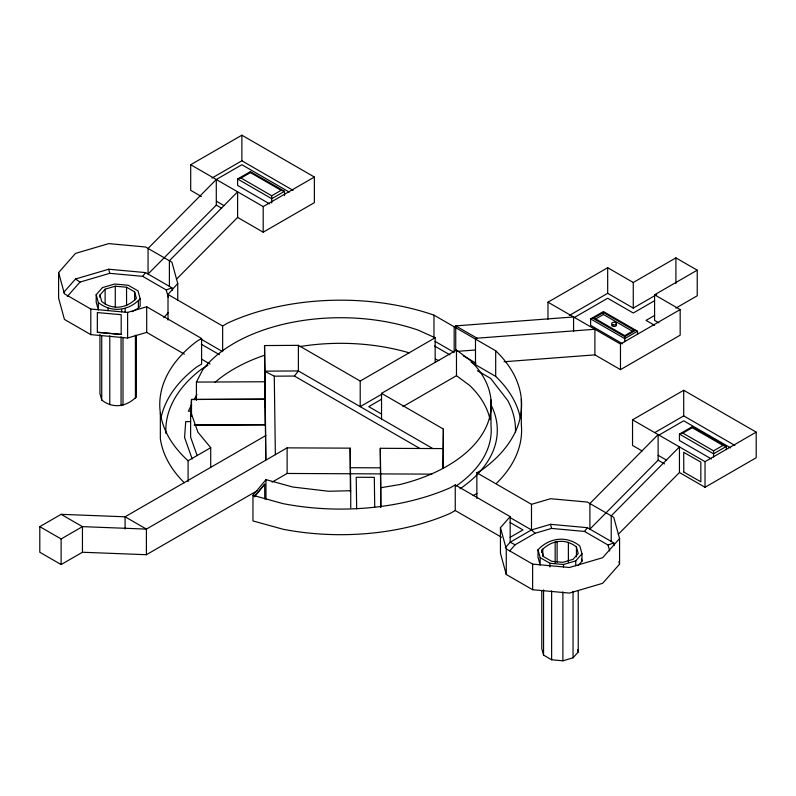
<?xml version="1.0" encoding="UTF-8"?>
<svg xmlns="http://www.w3.org/2000/svg" width="796" height="796" viewBox="0 0 796 796"><rect width="100%" height="100%" fill="white"/><g stroke="black" fill="none" stroke-linecap="round" stroke-linejoin="round"><path stroke-width="1.19" d="M443.004 468.098L443.362 429.054L381.533 393.353L381.533 418.955M443.113 468.088L443.362 429.054M197.139 455.571L190.622 437.183L190.622 411.572L191.498 399.473L265.297 399.164L265.804 459.939L264.541 345.554L298.381 345.345L360.21 381.045L435.163 337.773L435.163 362.16M97.341 332.28L121.191 334.39L121.191 314.689L97.341 312.579L97.341 332.28L121.171 334.459M196.423 400.368L196.423 382.08L202.453 370.21A150.534 86.913 0 0 1 418.308 330.171L435.163 337.773M191.547 404.905L188.344 411.204L190.831 411.194M194.214 399.662L196.881 394.418M67.262 296.52L80.008 282.073L109.729 273.336L142.673 276.341L145.549 272.59L171.906 287.804L172.553 290.162M509.758 550.862L515.102 544.802L535.071 533.27L551.558 528.425L584.503 531.43L587.378 527.678L613.736 542.892L614.383 545.26M432.696 448.506L298.381 370.956L264.541 371.155L274.272 376.18L294.421 376.05L298.381 370.956L298.381 345.345M501.55 537.26L455.252 510.535L450.228 513.36A180.911 104.445 0 0 1 283.028 529.24L252.959 520.932L252.959 495.331L265.964 479.63L292.709 487.013L328.549 491.261L350.738 490.734L350.14 448.158L287.117 447.859L146.404 529.101L82.446 526.644L61.123 514.335L39.8 526.644L39.8 552.245L61.123 564.553L82.446 552.245L146.404 554.712L257.048 490.834M254.252 496.714L264.769 484.177L254.362 496.744M184.374 354.14L146.693 332.39L127.609 338.001L90.794 334.628L64.436 319.415L58.605 298.162L58.605 272.56L75.53 253.387L108.734 243.616L145.549 246.989L171.906 262.202L177.737 283.456L177.737 300.52M63.441 292.689L75.53 278.988L108.734 269.227L145.549 272.59M96.187 294.709L98.336 302.55L98.336 309.942L96.187 302.092L96.187 294.709L102.435 287.635L114.684 284.023L128.275 285.267L138.006 290.888L140.156 298.729L140.156 306.112L138.375 308.132L132.275 311.654M99.938 295.047L105.122 289.187L115.281 286.192L126.554 287.227L134.614 291.883L136.395 298.381C126.604 308.271 112.972 310.559 101.729 301.555L99.938 295.047L99.938 297.515M98.336 302.55C111.49 313.136 128.922 310.908 140.156 298.729M168.006 320.072L168.006 294.47L177.737 283.456M163.837 317.634L168.414 312.44M99.938 334.439L99.938 393.532L101.729 400.03C112.972 409.035 126.604 406.746 136.395 396.866L136.395 335.315M476.854 498.386L476.854 472.784L531.489 504.326L550.573 498.714L587.378 502.077L613.736 517.291L619.567 538.544L619.567 564.145L602.642 583.319L569.438 593.09L532.623 589.727L506.276 574.503L500.445 553.25L500.445 527.648L510.166 516.634L455.252 484.933L450.228 487.759A180.911 104.445 0 0 1 283.028 503.639L252.959 495.331M505.301 547.747L510.166 542.235L531.489 529.927L550.573 524.315L587.378 527.678M538.016 549.797L540.166 557.638L540.166 565.031L538.016 557.18L538.016 549.797C549.25 537.618 566.682 535.39 579.836 545.976L581.985 553.817L581.985 561.2L578.085 565.628M541.778 550.145C551.568 540.255 565.2 537.967 576.443 546.971L578.234 553.479L573.05 559.339L562.891 562.334L551.628 561.299L543.559 556.643L541.778 550.145L541.778 552.603M540.166 557.638L549.897 563.26L563.488 564.503L575.747 560.891L581.985 553.817M619.567 538.544L602.642 557.717L569.438 567.488L532.623 564.115L506.276 548.902L500.445 527.648M541.778 590.761L541.778 648.621L543.559 655.118L551.628 659.775L562.891 660.809L573.05 657.814L578.234 651.954L578.234 590.403M216.293 205.109L148.066 274.043L148.066 248.442L216.293 179.508L216.293 205.109L221.626 208.184M176.384 279.287L237.616 217.417L237.616 191.816L169.389 260.75L169.389 286.351M658.123 460.197L589.896 529.131L589.896 503.53L658.123 434.596L658.123 460.197L664.521 463.889M618.213 534.375L679.446 472.506L679.446 446.904L611.219 515.838L611.219 541.439M58.605 272.56L64.436 293.814L90.794 309.027L127.609 312.4L146.693 306.778L201.597 338.479L196.751 341.345A180.911 104.445 0 0 0 188.095 460.755L188.095 481.48M201.219 339.245L222.641 351.623L222.641 326.012L227.437 323.176A180.911 104.445 0 0 1 433.969 315.136L495.689 350.777L495.689 376.379A180.911 104.445 0 0 1 520.276 417.671M207.945 365.304L201.587 369.075A174.841 100.943 0 0 0 165.926 433.412M658.849 322.868L654.581 320.4L654.581 294.799L680.172 309.574L680.172 335.176L620.472 369.642L594.891 354.867L594.891 329.265L477.063 338.191L475.491 339.116L475.491 364.717M201.368 196.493L190.702 190.334L190.702 164.732L241.875 135.191L314.37 177.04L314.37 202.652L263.197 232.193L237.616 217.417M212.025 178.025L241.875 160.792L293.047 190.334M216.532 179.369L241.875 164.732L289.246 192.085M284.52 195.587L284.52 191.319L250.402 171.628L237.616 179.01L237.616 185.418L269.595 203.876M241.019 178.025L250.402 172.613L281.107 190.334L284.52 191.319L271.725 198.711L237.616 179.01L241.019 178.025L271.725 195.756L281.107 190.334M190.702 164.732L263.197 206.582L314.37 177.04M188.095 460.755L210.711 447.69L197.955 432.268L190.622 411.572M39.8 526.644L61.123 538.952L82.446 526.644L82.446 552.245M265.804 435.551L125.081 516.793L61.123 514.335M381.533 393.353L456.476 350.081L469.66 359.822A150.534 86.913 0 0 1 400.229 484.456L380.846 487.729L380.846 507.241M381.622 394.289L360.21 406.647L360.21 381.045M547.976 319.256L547.976 302.181L607.676 267.715L633.268 282.49L675.904 257.874L697.226 270.182L697.226 295.784L675.904 308.092M381.503 399.284L368.737 406.647L381.533 414.039M272.083 482.147L287.117 473.461L431.939 474.137M402.945 406.597L456.476 375.692L456.476 350.081M569.299 315.475L607.676 293.326L633.268 308.092L656.72 294.55M573.568 317.942L607.676 298.241L633.268 313.017L654.581 300.709M622.601 343.792L590.622 325.325L590.622 318.927L603.418 311.544L637.526 331.236L637.526 334.439M603.418 312.53L594.035 317.942L624.741 335.663L634.113 330.25L603.418 312.53L603.418 314.49L632.412 331.236M595.736 318.927L603.418 314.49M654.581 294.799L697.226 270.182M654.581 315.475L646.053 320.4L654.581 325.325M592.323 317.942L624.741 336.648L635.825 330.25M637.526 331.236L624.741 338.618L590.622 318.927M547.976 302.181L620.472 344.041L680.172 309.574M642.133 450.964L632.541 445.432L632.541 419.82L683.704 390.279L756.2 432.129L756.2 457.74L705.027 487.281L679.446 472.506M654.929 432.507L683.704 415.88L734.877 445.432M658.123 435.581L683.704 420.805L730.619 447.889M726.35 449.611L726.35 446.417L692.241 426.716L679.446 434.099L679.446 440.506L711.425 458.964M682.859 433.114L692.241 427.701L722.937 445.432L726.35 446.417L713.554 453.8L679.446 434.099L682.859 433.114L713.554 450.844L722.937 445.432M510.166 537.31L522.962 529.927L510.087 522.494M683.704 472.018L700.848 481.819L700.848 462.118L683.704 452.317L683.794 471.968M632.541 419.82L705.027 461.68L756.2 432.129M476.854 472.784L481.729 470.038A180.911 104.445 0 0 0 495.689 350.777M473.113 495.629L476.993 493.45M142.673 276.341L166.255 289.963L171.906 287.804M584.503 531.43L608.084 545.051L613.736 542.892M456.964 351.394L475.371 350.001M504.057 361.752L594.891 354.867M196.423 382.08L265.048 381.762L265.048 407.363M194.154 425.104L265.297 424.775L265.297 399.164L191.498 399.473L191.498 416.537M190.612 421.591L185.717 421.611L184.572 437.462L192.194 458.984M195.189 425.064L265.297 424.775M380.757 507.171L380.289 448.297L443.004 448.586M350.22 467.7L380.369 467.839M435.551 359.135L438.815 360.608M515.102 544.802L510.166 542.235L510.166 516.634M477.063 338.191L455.74 325.882L454.168 326.798L454.168 352.409L435.034 341.355M658.123 455.272L666.65 460.197M216.532 201.308L223.965 205.597M463.202 355.802L475.988 363.185M471.222 362.26L495.689 376.379M434.536 345.991L449.909 354.867M477.351 370.717L490.635 378.389L507.808 400.597A174.841 100.943 0 0 1 515.49 432.109M168.006 294.47L222.641 326.012M294.421 376.05L419.731 448.397M510.057 517.559L531.489 529.927L535.071 533.27M201.249 344.19L219.477 354.717M201.468 359.086L210.074 364.051M75.53 278.988L80.008 282.073M456.476 375.692L469.66 385.423A150.534 86.913 0 0 1 490.097 419.671M618.92 561.787L619.567 564.145M608.084 545.051L609.716 550.991M581.378 558.961L581.985 561.2M577.637 649.785L578.234 651.954M166.255 289.963L168.205 297.087M135.808 394.697L136.395 396.866M550.573 524.315L551.558 528.425M108.734 269.227L109.729 273.336M380.289 448.297L380.846 487.729M374.727 506.893L374.309 477.351L356.22 477.272L356.658 508.773M350.399 492.008L350.14 448.158M274.272 376.18L275.366 454.685M264.541 345.554L265.048 381.762M713.554 450.844L713.554 457.004M705.027 461.68L705.027 487.281M692.241 426.716L692.241 427.701M683.704 390.279L683.704 415.88M675.904 257.874L675.904 283.475M633.268 282.49L633.268 308.092M624.741 336.648L624.741 341.822M620.472 344.041L620.472 369.642M607.676 267.715L607.676 293.326M576.443 546.971L576.443 556.822M575.747 560.891L575.747 565.817M573.568 331.584L573.568 316.957L455.74 325.882L455.74 350.27M573.05 591.348L573.05 657.814M568.384 542.315L568.384 562.006M563.488 564.503L563.488 566.961M562.891 591.876L562.891 660.809M557.12 541.28L557.12 562.215M555.17 541.857L555.17 562.782M551.628 590.841L551.628 659.775M549.897 563.26L549.897 566.951M543.559 589.886L543.559 655.118M542.763 549.021L542.763 556.404M532.623 564.115L532.623 589.727M531.489 504.326L531.489 529.927M521.33 398.955L521.33 424.557A180.911 104.445 0 0 1 496.216 483.58M506.276 548.902L506.276 574.503M490.993 399.91L490.993 425.512A150.534 86.913 0 0 1 456.198 485.958M455.252 484.933L455.252 510.535M433.969 315.136L433.969 338.3M350.738 490.734L350.738 507.798M287.117 447.859L287.117 473.461M271.725 195.756L271.725 202.98M265.964 479.63L265.964 499.132M264.66 484.147L264.769 498.953M263.197 206.582L263.197 232.193M250.402 171.628L250.402 172.613M241.875 135.191L241.875 160.792M210.711 447.69L210.711 467.202M201.597 338.479L201.597 364.08L196.751 366.956A180.911 104.445 0 0 0 161.011 418M160.344 412.975L160.344 438.586A180.911 104.445 0 0 0 184.304 482.754M146.693 306.778L146.693 332.39M146.404 554.712L146.404 529.101L125.081 516.793L125.081 528.992M138.375 300.749L138.375 308.132M135.41 335.206L135.41 397.98M134.614 291.883L134.614 300.5M127.609 312.4L127.609 338.001M126.554 287.227L126.554 305.684M125.151 308.38L125.151 312.072M123.002 337.444L123.002 405.144M121.649 309.415L121.649 311.873M121.062 336.788L121.062 405.721M115.281 286.192L115.281 307.117M109.788 335.753L109.788 404.686M108.067 308.171L108.067 310.629M105.122 289.187L105.122 303.953M101.729 336.021L101.729 400.03M90.794 309.027L90.794 334.628M61.123 538.952L61.123 564.553M214.88 382.498A150.534 86.913 0 0 1 264.342 355.324M300.102 346.539A150.534 86.913 0 0 1 409.174 352.837M615.786 324.091A2.408 1.393 0 0 1 615 326.37A2.408 1.393 0 0 1 611.666 325.076M490.963 404.786A156.613 90.416 0 0 1 459.998 488.804M612.87 324.808A2.408 1.393 0 0 0 616.492 323.604A2.408 1.393 0 0 0 612.87 322.4A2.408 1.393 0 0 0 612.87 324.808"/></g></svg>
